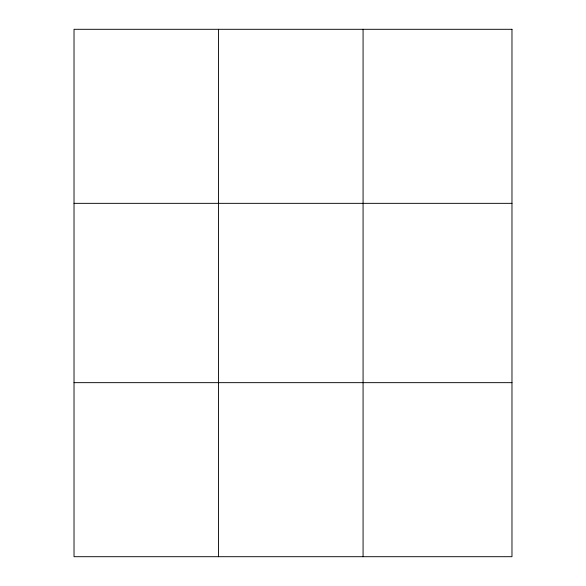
<?xml version="1.0" encoding="UTF-8"?>
<svg xmlns="http://www.w3.org/2000/svg" width="586" height="586" viewBox="0 0 586 586"><rect width="100%" height="100%" fill="white"/><g stroke="black" fill="none" stroke-linecap="round" stroke-linejoin="round"><path stroke-width="0.88" d="M218.549 556.7L218.549 29.3M363.071 556.7L363.071 29.3M74.026 203.342L511.974 203.342M74.026 382.658L511.974 382.658M511.974 29.3L74.026 29.3L74.026 556.7L511.974 556.7L511.974 29.3"/></g></svg>
